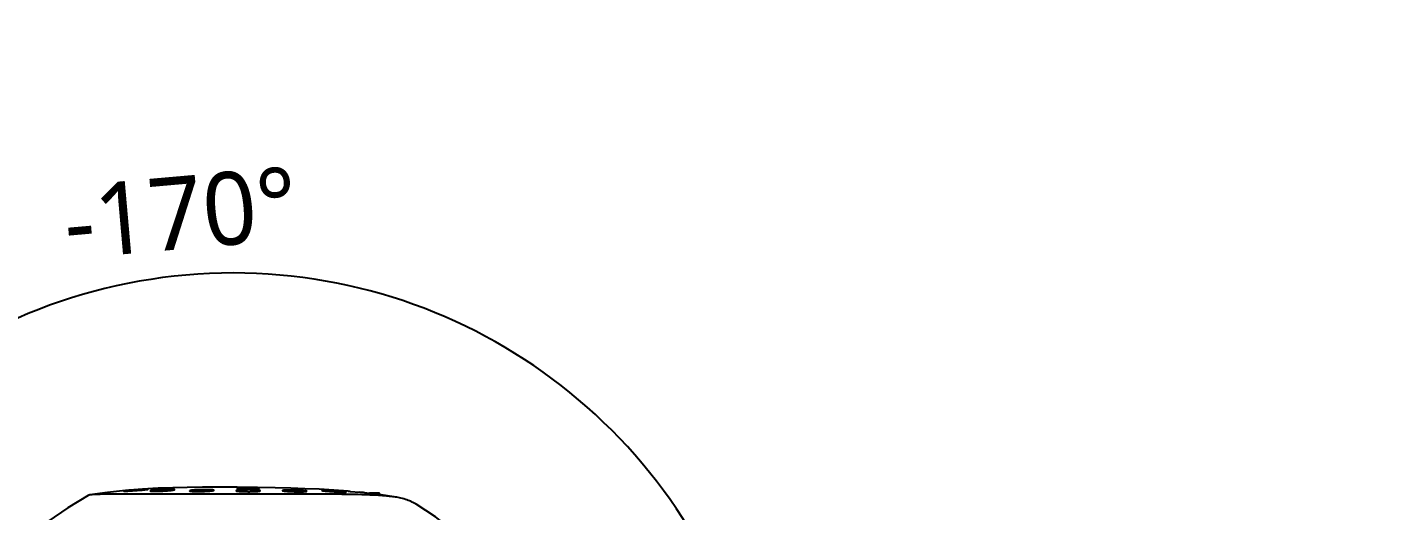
# Model space of a CAD drawing. Header units: millimetres. Extents: x 5828 to 6704, y 123 to 421.
# Drawn here: x 6575.72 to 6603.82, y 242.32 to 252.27 of the extents above; entities that cross this region are included whole.
import ezdxf

# ---------------------------------------------------------------- set-up
doc = ezdxf.new("R2010")
doc.units = ezdxf.units.MM
for name, color, linetype in [('外形图', 7, 'Continuous'), ('尺寸标注', 7, 'Continuous'), ('运动范围', 7, 'Continuous')]:
    doc.layers.add(name, color=color, linetype=linetype)
doc.styles.add('微软雅黑', font='msyh.ttc', dxfattribs={"height": 1.5})
doc.dimstyles.new('尺寸标注_1_20比例', dxfattribs={"dimtxt": 1.5, "dimasz": 1.25, "dimexe": 0.5, "dimexo": 0.4, "dimgap": 0.5, "dimtad": 1, "dimdec": 1, "dimlfac": 20, "dimdsep": 46, "dimtxsty": '微软雅黑', "dimcen": 0.09, "dimadec": 0, "dimazin": 0, "dimtp": 0.01, "dimtm": 0.01, "dimtfac": 1, "dimtdec": 1, "dimtofl": 0, "dimtmove": 0, "dimatfit": 3, "dimfxl": 1, "dimtolj": 1, "dimarcsym": 0})

# ---------------------------------------------------------------- blocks, each defined once
blk = doc.blocks.new('*D1116')
at = {"layer": 'Defpoints', "color": 0}
for p in [(6584.311, 246.313), (6624.677, 244.081), (6532.269, 236.143), (6580.267, 236.25), (6631.923, 236.25)]:
    blk.add_point(p, dxfattribs=at)
at = {"layer": '尺寸标注', "color": 0, "lineweight": -2}
blk.add_arc((6579.951, 236.195), 11.017, 16.504, 173.5574, dxfattribs=at)
at = {"layer": '尺寸标注', "color": 0}
for points in [[(6590.312, 239.277), (6590.717, 239.372), (6590.801, 238.108)], [(6568.795, 237.442), (6569.211, 237.419), (6568.933, 236.183)]]:
    blk.add_solid(points, dxfattribs=at)
at = {"layer": '尺寸标注', "color": 0, "insert": (6578.873, 248.444), "char_height": 1.5, "attachment_point": 5, "rotation": 5.0307, "style": '微软雅黑'}
blk.add_mtext('\\A1;-\\A1;170%%d', dxfattribs=at)

msp = doc.modelspace()

# ---------------------------------------------------------------- linework, layer by layer
at = {"layer": '外形图', "color": 7, "linetype": 'Continuous'}
for p, q in [((6577.7677, 242.6565), (6577.7423, 242.6565)), ((6577.9554, 242.6566), (6577.8556, 242.6566)), ((6578.0557, 242.6566), (6577.9554, 242.6566)), ((6578.1428, 242.6566), (6578.0557, 242.6566)), ((6578.1682, 242.6566), (6578.1428, 242.6566)), ((6578.6864, 242.6563), (6578.1682, 242.6566)), ((6578.7107, 242.6563), (6578.6862, 242.6563)), ((6579.1218, 242.6562), (6579.0966, 242.6562)), ((6579.1248, 242.6562), (6579.1218, 242.6562)), ((6579.1773, 242.6562), (6579.1241, 242.6562)), ((6579.1811, 242.6562), (6579.1774, 242.6562)), ((6579.1982, 242.6562), (6579.1811, 242.6562)), ((6579.2278, 242.6562), (6579.1982, 242.6562)), ((6579.3391, 242.6562), (6579.2278, 242.6562)), ((6579.4212, 242.6562), (6579.3391, 242.6562)), ((6579.4425, 242.6562), (6579.4212, 242.6562)), ((6579.4467, 242.6562), (6579.4425, 242.6562)), ((6579.4948, 242.6562), (6579.4467, 242.6562)), ((6579.4975, 242.6562), (6579.4948, 242.6562)), ((6579.5219, 242.6562), (6579.4971, 242.6562)), ((6580.2516, 242.6565), (6580.054, 242.6564)), ((6580.2367, 242.7753), (6580.0917, 242.7753)), ((6580.2367, 242.7746), (6580.2367, 242.7634)), ((6580.2631, 242.6565), (6580.2516, 242.6565)), ((6580.2667, 242.6565), (6580.2631, 242.6565)), ((6580.3385, 242.6565), (6580.2667, 242.6565)), ((6580.4417, 242.7753), (6580.2967, 242.7753)), ((6580.2967, 242.7631), (6580.2967, 242.7746)), ((6580.3584, 242.6565), (6580.3385, 242.6565)), ((6580.3678, 242.6565), (6580.3584, 242.6565)), ((6580.3677, 242.7636), (6580.3677, 242.768)), ((6580.3734, 242.6565), (6580.3677, 242.6565)), ((6580.4184, 242.6566), (6580.3735, 242.6565)), ((6580.4418, 242.6566), (6580.4184, 242.6566)), ((6580.4543, 242.6566), (6580.4418, 242.6566)), ((6580.4689, 242.6566), (6580.4543, 242.6566)), ((6580.8212, 242.7858), (6580.455, 242.7921)), ((6580.4793, 242.6566), (6580.4689, 242.6566)), ((6581.0363, 242.6566), (6581.0114, 242.6566)), ((6581.1081, 242.6565), (6581.0363, 242.6566)), ((6581.1663, 242.6565), (6581.1081, 242.6565)), ((6581.2242, 242.6564), (6581.1663, 242.6565)), ((6581.2818, 242.6564), (6581.2242, 242.6564)), ((6581.339, 242.6563), (6581.2818, 242.6564)), ((6581.3488, 242.6563), (6581.339, 242.6563)), ((6581.4116, 242.6562), (6581.3488, 242.6563)), ((6581.4368, 242.6562), (6581.4116, 242.6562)), ((6581.8469, 242.6551), (6581.8225, 242.6552)), ((6581.8521, 242.6551), (6581.8469, 242.6551)), ((6581.9441, 242.6546), (6581.9289, 242.6547)), ((6581.964, 242.6545), (6581.9441, 242.6546)), ((6582.3264, 242.7184), (6582.0328, 242.74)), ((6582.0839, 242.6536), (6582.0502, 242.6538)), ((6582.1065, 242.6534), (6582.0839, 242.6536)), ((6582.1421, 242.653), (6582.1065, 242.6534)), ((6582.2233, 242.6521), (6582.2165, 242.652)), ((6582.2483, 242.6518), (6582.2233, 242.6521)), ((6582.3901, 242.6496), (6582.3653, 242.65)), ((6582.3801, 242.7125), (6582.5501, 242.6959)), ((6582.9542, 242.6753), (6582.7639, 242.6753)), ((6582.8257, 242.6677), (6582.8264, 242.6677)), ((6582.9792, 242.6503), (6582.9564, 242.6503)), ((6582.9792, 242.6472), (6582.9792, 242.6503)), ((6583.725, 242.4515), (6583.6572, 242.4869))]:
    msp.add_line(p, q, dxfattribs=at)
for points in [[(6576.9713, 242.63), (6576.5505, 242.3758), (6576.1409, 242.0915), (6575.8191, 241.8243)], [(6577.7403, 242.7323), (6577.3685, 242.6919), (6577.0037, 242.6389)], [(6578.4131, 242.7775), (6578.0916, 242.7598), (6577.7403, 242.7323)], [(6580.455, 242.7921), (6580.0406, 242.7972), (6579.6543, 242.7999), (6579.3224, 242.7994), (6579.0128, 242.7958), (6578.7111, 242.7887), (6578.4131, 242.7775)], [(6582.0328, 242.74), (6581.7257, 242.7572), (6581.4356, 242.7693), (6581.1454, 242.7783), (6580.8212, 242.7858)], [(6583.3528, 242.5873), (6583.0086, 242.6433), (6582.8257, 242.6677)], [(6585.0536, 241.3261), (6584.7961, 241.6055), (6584.4871, 241.9), (6584.1246, 242.1925), (6583.7251, 242.4515)]]:
    msp.add_lwpolyline(points, dxfattribs=at)
for centre, radius, start, end in [((6580.1249, 242.5471), 0.229, 100.9008, 103.6046), ((6580.1432, 241.491), 1.2895, 92.32201, 92.47392), ((6580.2644, 246.2183), 3.455, 267.85577, 268.88701), ((6580.2132, 238.3845), 4.3969, 90.16811, 90.97457), ((6580.0993, 242.5198), 0.2569, 76.47494, 77.20136), ((6580.0991, 242.5201), 0.2567, 74.96962, 76.41896), ((6580.2903, 241.8397), 0.9366, 96.14988, 97.64954), ((6580.272, 242.0167), 0.7587, 92.66977, 96.20772), ((6580.2915, 247.4217), 4.6587, 268.8416, 269.31932), ((6580.2181, 237.1026), 5.6788, 89.81596, 90.17997), ((6580.297, 247.8457), 5.0828, 269.31472, 270.00095), ((6580.2171, 236.7016), 6.0799, 89.24571, 89.81836), ((6580.2614, 242.0173), 0.7581, 83.79373, 87.33302), ((6580.2974, 247.5905), 4.8275, 269.99536, 270.4445), ((6580.2196, 236.8649), 5.9165, 88.87908, 89.24967), ((6580.3043, 246.7714), 4.0084, 270.43772, 271.32096), ((6580.257, 238.589), 4.192, 88.09341, 88.92869), ((6580.2428, 241.8381), 0.9382, 82.34913, 83.84746), ((6580.4342, 242.52), 0.2567, 102.83801, 105.01379), ((6580.3639, 241.3107), 1.4682, 86.77246, 86.93128), ((6580.3869, 243.9628), 1.1985, 272.66942, 272.84938), ((6581.3241, 122.8633), 119.7929, 89.76161, 89.946079), ((6581.7722, 205.8308), 36.8241, 89.30611, 89.42441), ((6581.8901, 214.9503), 27.7039, 89.01712, 89.25908), ((6578.6241, 202.4488), 40.4382, 84.25986, 84.42855), ((6582.2913, 231.0626), 11.5861, 87.53116, 87.66134), ((6581.6223, 231.8433), 10.8911, 83.7605, 83.97372), ((6582.9542, 242.6503), 0.025, 0, 90)]:
    msp.add_arc(centre, radius, start, end, dxfattribs=at)
for points, knots in [([(6577.0037, 242.6389), (6576.997, 242.6378), (6576.986, 242.6356), (6576.9751, 242.6322), (6576.9713, 242.63)], [0, 0, 0, 0, 0.6061886, 1, 1, 1, 1]), ([(6577.7423, 242.6565), (6577.6533, 242.6564), (6577.4927, 242.6561), (6577.2793, 242.6542), (6577.1359, 242.6504), (6577.0503, 242.6448), (6577.0175, 242.6412), (6577.0037, 242.6389)], [0, 0, 0, 0, 0.361303, 0.651804, 0.866128, 0.9431892, 1, 1, 1, 1]), ([(6578.207, 242.7577), (6578.207, 242.7581), (6578.2046, 242.7584), (6578.2016, 242.7588), (6578.1953, 242.7589), (6578.1872, 242.759), (6578.1767, 242.7589), (6578.1586, 242.7585), (6578.1313, 242.7575), (6578.0939, 242.7558), (6578.0512, 242.7533), (6578.0049, 242.7504), (6577.9567, 242.747), (6577.9086, 242.7432), (6577.8624, 242.7393), (6577.8198, 242.7353), (6577.7824, 242.7314), (6577.7552, 242.7283), (6577.7372, 242.726), (6577.7267, 242.7244), (6577.7186, 242.7231), (6577.7123, 242.722), (6577.7092, 242.7211), (6577.707, 242.7205), (6577.707, 242.72)], [0, 0, 0, 0, 0.0026777, 0.0098911, 0.0217878, 0.0382774, 0.0591988, 0.0843753, 0.1464416, 0.2220881, 0.3083746, 0.4019759, 0.4992922, 0.5965916, 0.6901753, 0.7764708, 0.8522066, 0.9144842, 0.9398067, 0.96091, 0.9776006, 0.9896941, 0.9971089, 1, 1, 1, 1]), ([(6577.707, 242.72), (6577.707, 242.7195), (6577.7092, 242.7189), (6577.7124, 242.7186), (6577.7186, 242.7185), (6577.7309, 242.7184), (6577.7519, 242.719), (6577.7826, 242.7204), (6577.8201, 242.7224), (6577.8628, 242.7251), (6577.9091, 242.7283), (6577.9572, 242.7318), (6578.0053, 242.7356), (6578.0516, 242.7395), (6578.0942, 242.7433), (6578.1315, 242.7469), (6578.1587, 242.7498), (6578.1767, 242.7519), (6578.1872, 242.7533), (6578.1954, 242.7545), (6578.2016, 242.7556), (6578.2048, 242.7565), (6578.207, 242.7572), (6578.207, 242.7577)], [0, 0, 0, 0, 0.0028665, 0.0101259, 0.022031, 0.0385298, 0.0846612, 0.1467657, 0.2224293, 0.3087147, 0.4022912, 0.4995649, 0.5968194, 0.6903517, 0.7766035, 0.8522821, 0.9144903, 0.9397747, 0.9608427, 0.9774955, 0.9895714, 0.9970178, 1, 1, 1, 1]), ([(6577.8556, 242.6566), (6577.8482, 242.6566), (6577.8189, 242.6566), (6577.7896, 242.6565), (6577.7677, 242.6565)], [0, 0, 0, 0, 0.2541707, 1, 1, 1, 1]), ([(6578.7489, 242.7485), (6578.7489, 242.7491), (6578.747, 242.7504), (6578.7409, 242.7519), (6578.7268, 242.7536), (6578.7042, 242.7547), (6578.6733, 242.7553), (6578.6359, 242.7552), (6578.5932, 242.7545), (6578.5468, 242.7531), (6578.4829, 242.7503), (6578.4204, 242.7466), (6578.3615, 242.7418), (6578.3242, 242.7381), (6578.2935, 242.7343), (6578.2708, 242.7307), (6578.2568, 242.7275), (6578.2507, 242.7251), (6578.2489, 242.7236), (6578.2489, 242.7229)], [0, 0, 0, 0, 0.0035994, 0.0111572, 0.0396855, 0.0856515, 0.1474532, 0.2227712, 0.3087203, 0.4019945, 0.4989959, 0.6892106, 0.7751759, 0.850614, 0.9126844, 0.9590597, 0.9881565, 0.9960468, 1, 1, 1, 1]), ([(6578.2489, 242.7229), (6578.2489, 242.7223), (6578.2507, 242.7209), (6578.2569, 242.7193), (6578.271, 242.7175), (6578.2937, 242.7164), (6578.3245, 242.7159), (6578.3619, 242.7161), (6578.421, 242.7175), (6578.4836, 242.7202), (6578.5474, 242.7239), (6578.5936, 242.7272), (6578.6362, 242.7307), (6578.6736, 242.7344), (6578.7042, 242.738), (6578.7251, 242.7412), (6578.7374, 242.7436), (6578.7435, 242.7453), (6578.747, 242.7465), (6578.7489, 242.7479), (6578.7489, 242.7485)], [0, 0, 0, 0, 0.0037423, 0.0113362, 0.0398999, 0.0858992, 0.147759, 0.2231182, 0.3091098, 0.4994131, 0.5964014, 0.6896597, 0.7756539, 0.8511022, 0.9131877, 0.9595439, 0.9762913, 0.9885313, 0.9962796, 1, 1, 1, 1]), ([(6579.0966, 242.6562), (6579.0637, 242.6562), (6578.9351, 242.6562), (6578.8065, 242.6563), (6578.7107, 242.6563)], [0, 0, 0, 0, 0.2552905, 1, 1, 1, 1]), ([(6579.56, 242.7359), (6579.56, 242.7366), (6579.5582, 242.7382), (6579.552, 242.7404), (6579.538, 242.7429), (6579.5153, 242.745), (6579.4845, 242.7469), (6579.4471, 242.7481), (6579.3881, 242.749), (6579.3098, 242.7483), (6579.2316, 242.7457), (6579.1726, 242.7422), (6579.1353, 242.7392), (6579.1045, 242.7359), (6579.0818, 242.7325), (6579.0679, 242.7292), (6579.0616, 242.7265), (6579.06, 242.7248), (6579.06, 242.724)], [0, 0, 0, 0, 0.0041065, 0.0119256, 0.0406904, 0.0867063, 0.1484469, 0.2236227, 0.3093893, 0.4992846, 0.6891815, 0.7749857, 0.8502482, 0.9121552, 0.958418, 0.9875483, 0.9956089, 1, 1, 1, 1]), ([(6579.06, 242.724), (6579.06, 242.7233), (6579.0616, 242.7216), (6579.068, 242.7194), (6579.0819, 242.7167), (6579.1046, 242.7144), (6579.1354, 242.7125), (6579.1728, 242.7112), (6579.2319, 242.7105), (6579.3102, 242.7115), (6579.3884, 242.7146), (6579.4473, 242.7183), (6579.4847, 242.7214), (6579.5154, 242.7247), (6579.5381, 242.728), (6579.552, 242.7312), (6579.5582, 242.7336), (6579.56, 242.7352), (6579.56, 242.7359)], [0, 0, 0, 0, 0.0042667, 0.0121475, 0.0409743, 0.087036, 0.1488128, 0.2240118, 0.3098164, 0.4997489, 0.6896433, 0.7754515, 0.8507072, 0.9126155, 0.9588741, 0.9879026, 0.9958321, 1, 1, 1, 1]), ([(6580.054, 242.6564), (6580.0093, 242.6564), (6579.832, 242.6563), (6579.6546, 242.6562), (6579.5219, 242.6562)], [0, 0, 0, 0, 0.2520797, 1, 1, 1, 1]), ([(6580.5167, 242.7249), (6580.5167, 242.7256), (6580.515, 242.7273), (6580.5087, 242.7298), (6580.4948, 242.7327), (6580.472, 242.7354), (6580.4413, 242.7381), (6580.4039, 242.7403), (6580.345, 242.7426), (6580.2667, 242.744), (6580.1884, 242.7433), (6580.1294, 242.7414), (6580.092, 242.7395), (6580.0613, 242.737), (6580.0386, 242.7344), (6580.0246, 242.7315), (6580.0184, 242.729), (6580.0167, 242.7273), (6580.0167, 242.7266)], [0, 0, 0, 0, 0.0042729, 0.01226, 0.0412307, 0.0873587, 0.1491848, 0.2244025, 0.3101772, 0.5000357, 0.6899005, 0.7756659, 0.8508611, 0.9126551, 0.9587625, 0.9877081, 0.9956835, 1, 1, 1, 1]), ([(6580.0167, 242.7266), (6580.0167, 242.7259), (6580.0184, 242.7242), (6580.0247, 242.7218), (6580.0386, 242.7188), (6580.0613, 242.7158), (6580.092, 242.713), (6580.1294, 242.7107), (6580.1883, 242.7083), (6580.2666, 242.707), (6580.3449, 242.708), (6580.4039, 242.7101), (6580.4413, 242.7122), (6580.472, 242.7148), (6580.4947, 242.7176), (6580.5087, 242.7204), (6580.5149, 242.7226), (6580.5167, 242.7242), (6580.5167, 242.7249)], [0, 0, 0, 0, 0.0042636, 0.0121908, 0.0411479, 0.0873251, 0.1491723, 0.2243976, 0.3102016, 0.5001308, 0.6900682, 0.7758832, 0.8511201, 0.9129736, 0.9591473, 0.9880247, 0.995864, 1, 1, 1, 1]), ([(6580.0536, 242.777), (6580.0506, 242.7767), (6580.0466, 242.7762), (6580.0429, 242.7752), (6580.0417, 242.7745), (6580.0417, 242.7741)], [0, 0, 0, 0, 0.7238831, 0.9141402, 1, 1, 1, 1]), ([(6580.0417, 242.7741), (6580.0417, 242.7738), (6580.0428, 242.7731), (6580.0463, 242.7721), (6580.05, 242.7715), (6580.0528, 242.7711)], [0, 0, 0, 0, 0.0871831, 0.2775905, 1, 1, 1, 1]), ([(6580.0528, 242.7711), (6580.0549, 242.7709), (6580.0658, 242.7696), (6580.0767, 242.7688), (6580.0855, 242.7682)], [0, 0, 0, 0, 0.1918708, 1, 1, 1, 1]), ([(6580.0875, 242.7793), (6580.084, 242.7792), (6580.0727, 242.7786), (6580.0614, 242.7779), (6580.0536, 242.777)], [0, 0, 0, 0, 0.3057381, 1, 1, 1, 1]), ([(6580.0855, 242.7682), (6580.0891, 242.7679), (6580.1057, 242.7669), (6580.1222, 242.7662), (6580.1352, 242.7657)], [0, 0, 0, 0, 0.220387, 1, 1, 1, 1]), ([(6580.1384, 242.7808), (6580.134, 242.7807), (6580.1182, 242.7804), (6580.1024, 242.7799), (6580.0909, 242.7795)], [0, 0, 0, 0, 0.2746594, 1, 1, 1, 1]), ([(6580.4425, 242.7767), (6580.439, 242.7769), (6580.4237, 242.7777), (6580.4084, 242.7783), (6580.3965, 242.7787)], [0, 0, 0, 0, 0.224575, 1, 1, 1, 1]), ([(6580.3967, 242.7641), (6580.4009, 242.7642), (6580.4162, 242.7646), (6580.4316, 242.7651), (6580.4427, 242.7656)], [0, 0, 0, 0, 0.2743253, 1, 1, 1, 1]), ([(6580.4716, 242.7747), (6580.4698, 242.7749), (6580.4614, 242.7756), (6580.4531, 242.7761), (6580.4465, 242.7765)], [0, 0, 0, 0, 0.2153709, 1, 1, 1, 1]), ([(6580.4465, 242.7658), (6580.4488, 242.7659), (6580.457, 242.7663), (6580.4652, 242.7669), (6580.4711, 242.7674)], [0, 0, 0, 0, 0.28302, 1, 1, 1, 1]), ([(6580.4711, 242.7674), (6580.4719, 242.7674), (6580.4748, 242.7677), (6580.4777, 242.768), (6580.4799, 242.7682)], [0, 0, 0, 0, 0.2746816, 1, 1, 1, 1]), ([(6580.48, 242.7739), (6580.4794, 242.7739), (6580.4766, 242.7743), (6580.4738, 242.7745), (6580.4716, 242.7747)], [0, 0, 0, 0, 0.2257897, 1, 1, 1, 1]), ([(6581.0114, 242.6566), (6580.9675, 242.6566), (6580.7901, 242.6566), (6580.6128, 242.6566), (6580.4793, 242.6566)], [0, 0, 0, 0, 0.2475865, 1, 1, 1, 1]), ([(6580.4799, 242.7682), (6580.4828, 242.7685), (6580.4868, 242.769), (6580.4904, 242.7699), (6580.4917, 242.7705), (6580.4917, 242.7709)], [0, 0, 0, 0, 0.7268251, 0.9165372, 1, 1, 1, 1]), ([(6580.4917, 242.7709), (6580.4917, 242.7712), (6580.4904, 242.7719), (6580.4868, 242.7729), (6580.4829, 242.7735), (6580.48, 242.7739)], [0, 0, 0, 0, 0.0851414, 0.2757372, 1, 1, 1, 1]), ([(6581.4734, 242.7161), (6581.4734, 242.7168), (6581.4716, 242.7184), (6581.4654, 242.7206), (6581.4515, 242.7236), (6581.4288, 242.7266), (6581.398, 242.7298), (6581.3607, 242.7326), (6581.3018, 242.7362), (6581.2235, 242.7393), (6581.1453, 242.7406), (6581.0863, 242.7404), (6581.0489, 242.7397), (6581.0181, 242.7383), (6580.9954, 242.7367), (6580.9814, 242.7345), (6580.9752, 242.7326), (6580.9734, 242.7311), (6580.9734, 242.7304)], [0, 0, 0, 0, 0.0039798, 0.0118417, 0.0408191, 0.087078, 0.1490514, 0.2244159, 0.3103605, 0.5005434, 0.6906962, 0.7765849, 0.8518601, 0.9136758, 0.9597007, 0.9883914, 0.9961197, 1, 1, 1, 1]), ([(6580.9734, 242.7304), (6580.9734, 242.7298), (6580.9752, 242.7283), (6580.9814, 242.7262), (6580.9953, 242.7232), (6581.018, 242.72), (6581.0487, 242.7168), (6581.086, 242.7138), (6581.1287, 242.7111), (6581.175, 242.7088), (6581.2388, 242.7066), (6581.3014, 242.7055), (6581.3605, 242.7058), (6581.3979, 242.7067), (6581.4287, 242.7082), (6581.4514, 242.71), (6581.4654, 242.7122), (6581.4716, 242.714), (6581.4734, 242.7155), (6581.4734, 242.7161)], [0, 0, 0, 0, 0.0038997, 0.0116927, 0.0406334, 0.0869119, 0.1488872, 0.2242391, 0.310165, 0.4033865, 0.5003484, 0.6905873, 0.7765414, 0.8518641, 0.9137192, 0.9597827, 0.9884689, 0.9961526, 1, 1, 1, 1]), ([(6582.2844, 242.7021), (6582.2844, 242.7027), (6582.2824, 242.7037), (6582.2791, 242.7047), (6582.2729, 242.706), (6582.2606, 242.7082), (6582.2397, 242.711), (6582.2091, 242.7145), (6582.1717, 242.7181), (6582.1291, 242.7216), (6582.0829, 242.7251), (6582.0347, 242.7282), (6581.9866, 242.7309), (6581.9402, 242.733), (6581.8975, 242.7346), (6581.86, 242.7355), (6581.8293, 242.7358), (6581.8084, 242.7354), (6581.796, 242.7348), (6581.7898, 242.7341), (6581.7866, 242.7335), (6581.7844, 242.7327), (6581.7844, 242.7322)], [0, 0, 0, 0, 0.0032475, 0.010815, 0.0229748, 0.0396811, 0.0860539, 0.1482353, 0.2238517, 0.3100203, 0.4034777, 0.5006783, 0.597912, 0.6914199, 0.7775926, 0.853113, 0.9150704, 0.9611098, 0.9776115, 0.989556, 0.9969107, 1, 1, 1, 1]), ([(6581.7844, 242.7322), (6581.7844, 242.7316), (6581.7865, 242.7306), (6581.7898, 242.7296), (6581.796, 242.7282), (6581.8083, 242.7261), (6581.8292, 242.7234), (6581.8598, 242.7201), (6581.8971, 242.7166), (6581.9397, 242.7132), (6581.986, 242.7099), (6582.0341, 242.7068), (6582.0823, 242.7041), (6582.1286, 242.7019), (6582.1713, 242.7002), (6582.2088, 242.6992), (6582.2395, 242.6988), (6582.2605, 242.699), (6582.2728, 242.6996), (6582.279, 242.7002), (6582.2823, 242.7008), (6582.2844, 242.7016), (6582.2844, 242.7021)], [0, 0, 0, 0, 0.0032645, 0.0108342, 0.0229825, 0.0396779, 0.0860159, 0.148159, 0.223727, 0.3098766, 0.4033271, 0.5005177, 0.5977384, 0.6912556, 0.7774769, 0.8530463, 0.9150745, 0.9611425, 0.9776519, 0.9895872, 0.9969302, 1, 1, 1, 1]), ([(6582.3264, 242.7184), (6582.3264, 242.7181), (6582.3282, 242.7183), (6582.3302, 242.7175), (6582.3349, 242.7173), (6582.3407, 242.7165), (6582.3484, 242.7157), (6582.3617, 242.7143), (6582.3724, 242.7133), (6582.3801, 242.7125)], [0, 0, 0, 0, 0.016698, 0.0654966, 0.1460883, 0.2580327, 0.4005183, 0.572518, 1, 1, 1, 1]), ([(6582.7641, 242.639), (6582.7348, 242.6402), (6582.6102, 242.6448), (6582.4855, 242.6479), (6582.3901, 242.6496)], [0, 0, 0, 0, 0.2350108, 1, 1, 1, 1]), ([(6582.6686, 242.6842), (6582.6716, 242.6839), (6582.6836, 242.6827), (6582.6956, 242.6815), (6582.7046, 242.6806)], [0, 0, 0, 0, 0.2571624, 1, 1, 1, 1]), ([(6582.7046, 242.6806), (6582.7074, 242.6803), (6582.7183, 242.6791), (6582.7292, 242.678), (6582.7373, 242.6772)], [0, 0, 0, 0, 0.2604536, 1, 1, 1, 1]), ([(6582.7373, 242.6772), (6582.7398, 242.6769), (6582.7493, 242.6759), (6582.7588, 242.6749), (6582.7657, 242.6742)], [0, 0, 0, 0, 0.2645436, 1, 1, 1, 1]), ([(6583.3526, 242.5873), (6583.3167, 242.5939), (6583.2369, 242.6056), (6583.0496, 242.6249), (6582.8979, 242.6333), (6582.7904, 242.6379)], [0, 0, 0, 0, 0.1936034, 0.4283945, 1, 1, 1, 1]), ([(6582.806, 242.6699), (6582.8078, 242.6697), (6582.8132, 242.6691), (6582.8186, 242.6685), (6582.8223, 242.668)], [0, 0, 0, 0, 0.3193381, 1, 1, 1, 1]), ([(6582.8223, 242.668), (6582.8227, 242.668), (6582.8238, 242.6679), (6582.825, 242.6678), (6582.8257, 242.6677)], [0, 0, 0, 0, 0.3319995, 1, 1, 1, 1]), ([(6583.6572, 242.4869), (6583.6359, 242.4971), (6583.5381, 242.5408), (6583.4346, 242.5722), (6583.3526, 242.5873)], [0, 0, 0, 0, 0.2210305, 1, 1, 1, 1])]:
    msp.add_open_spline(points, degree=3, knots=knots, dxfattribs=at)
for points in [[(6580.1151, 242.7753), (6580.1039, 242.7753), (6580.0926, 242.7741), (6580.0816, 242.7719)], [(6580.1562, 242.7704), (6580.1427, 242.7734), (6580.1289, 242.7753), (6580.1151, 242.7753)], [(6580.4182, 242.7753), (6580.4044, 242.7753), (6580.3906, 242.7734), (6580.3772, 242.7704)], [(6580.4687, 242.768), (6580.4523, 242.7724), (6580.4352, 242.7753), (6580.4182, 242.7753)], [(6581.9289, 242.6547), (6581.9033, 242.6548), (6581.8777, 242.655), (6581.8521, 242.6551)], [(6582.0502, 242.6538), (6582.0215, 242.6541), (6581.9927, 242.6543), (6581.964, 242.6545)]]:
    msp.add_open_spline(points, degree=3, dxfattribs=at)
at = {"layer": '运动范围'}
msp.add_arc((6580.2667, 236.2503), 45.095, 10, 350, dxfattribs=at)

# ---------------------------------------------------------------- dimensions: what is measured, and where the dimension line sits
at = {"layer": '尺寸标注'}
dim = msp.add_angular_dim_2l(base=(6584.311, 246.3126), line1=((6532.269, 236.1435), (6631.9232, 236.2503)), line2=((6580.2667, 236.2503), (6624.6766, 244.0809)), text='\\A1;-<>', dimstyle='尺寸标注_1_20比例', override={"dimtxsty": '微软雅黑'}, dxfattribs=at)
dim.commit()
dim.dimension.update_dxf_attribs({"geometry": '*D1116', "text_midpoint": (6578.8726, 248.4438)})

doc.saveas('drawing.dxf')
